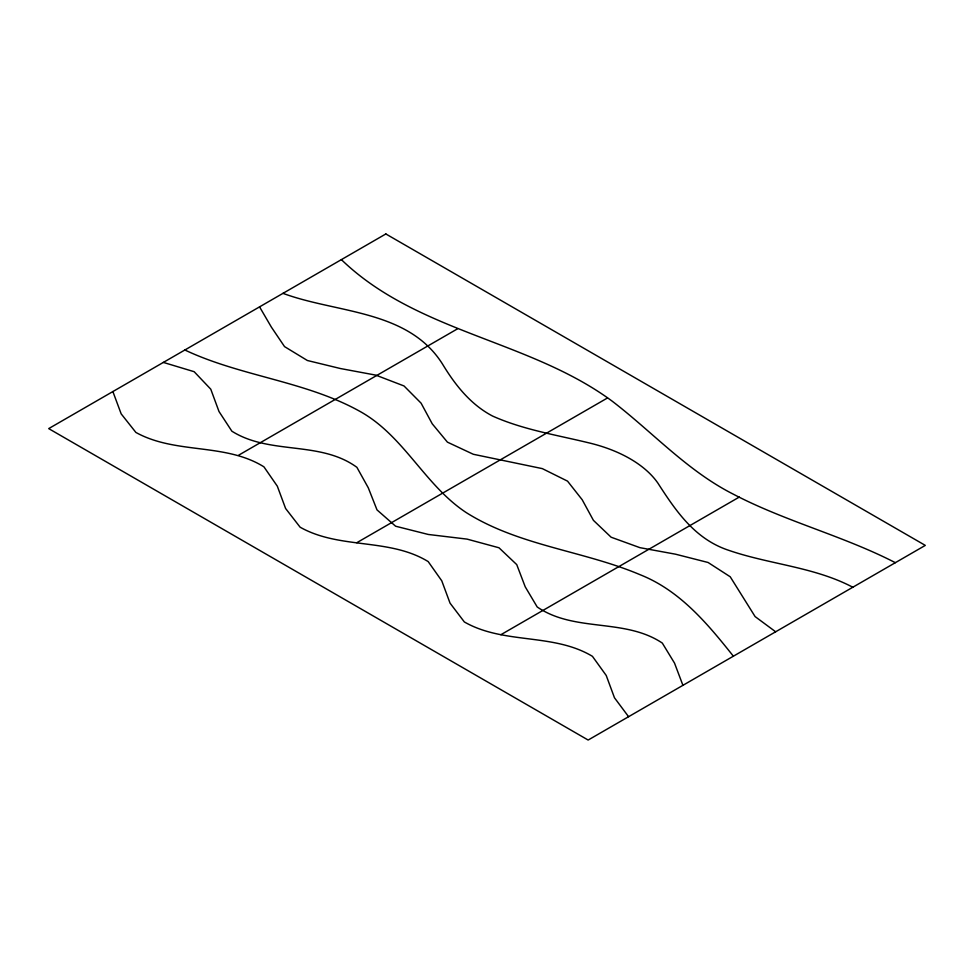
<?xml version="1.0" encoding="UTF-8"?>
<svg xmlns="http://www.w3.org/2000/svg" width="974" height="974" viewBox="0 0 974 974"><rect width="100%" height="100%" fill="white"/><g stroke="black" fill="none" stroke-linecap="round" stroke-linejoin="round"><path stroke-width="1.46" d="M238.667 455.187L457.61 328.774M356.788 542.713L607.484 397.976M500.88 634.707L739.29 497.069M282.971 293.344C336.943 313.348 407.948 309.659 442.354 363.826C455.016 384.779 470.491 404.527 492.601 416.068C522.794 429.546 555.557 434.806 587.492 442.525A126.425 72.989 0 0 1 657.9 483.128C676.187 511.533 695.192 539.328 728.99 550.407C769.801 564.421 814.215 566.929 852.822 587.237M163.352 362.413L194.167 371.703L210.774 389.198L219.004 411.527L231.861 431.19C270.078 455.235 320.032 440.418 356.898 467.325L368.294 487.828L376.999 509.889L395.614 526.216L428.256 534.458L467.094 539.121L498.992 547.778L516.744 564.616L525.217 586.811L537.198 606.972C574.623 632.601 624.675 617.881 662.308 643.071L674.519 663.099L682.92 685.331M184.853 349.995C241.077 376.536 305.325 380.992 359.954 411.393C403.93 435.78 424.725 485.186 466.181 512.555C519.069 545.878 583.243 550.687 640.028 574.684C679.815 590.378 707.526 623.677 733.373 656.208M895.362 562.68C842.948 535.724 785.129 521.37 732.923 493.976C687.12 470.71 652.483 432.054 612.196 401.178C529.308 339.963 417.055 332.706 341.375 259.632M775.657 631.797L755.094 616.579L730.22 576.778L708.074 562.485L675.518 554.194L639.93 547.668L611.112 537.21L593.422 520.347L582.196 499.747L567.525 481.132L542.311 468.616L473.315 454.274L447.419 442.147L432.249 423.824L421.097 403.175L404.015 385.96L375.842 375.136L340.389 368.525L307.382 360.502L284.542 346.61L271.381 327.13L259.559 306.871M628.583 716.706L614.472 697.774L606.218 675.457L592.436 656.33C553.244 632.796 503.887 644.63 464.342 621.948L450.037 603.125L441.77 580.821L428.183 561.584C389.137 537.721 339.768 549.555 300.114 527.19L285.601 508.489L277.322 486.184L263.93 466.838C225.031 442.646 175.661 454.481 135.885 432.432L121.166 413.853L112.874 391.548M385.85 233.955L48.7 428.609L588.15 740.045L925.3 545.391L385.85 233.955"/></g></svg>
